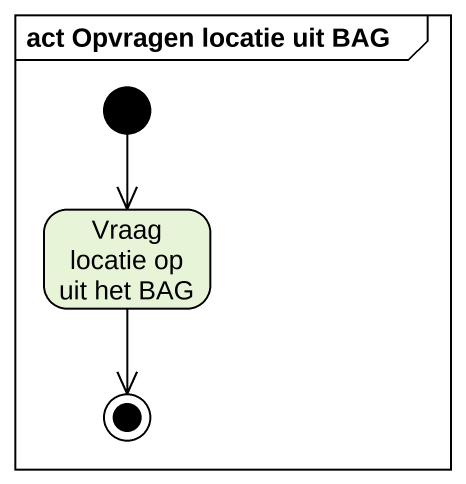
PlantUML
@startuml
mainframe act Opvragen locatie uit BAG
hide empty description
state "Vraag locatie op uit het BAG" as Vraag_locatie_op_uit_het_BAG
[*] --> Vraag_locatie_op_uit_het_BAG
Vraag_locatie_op_uit_het_BAG --> [*]
@enduml
